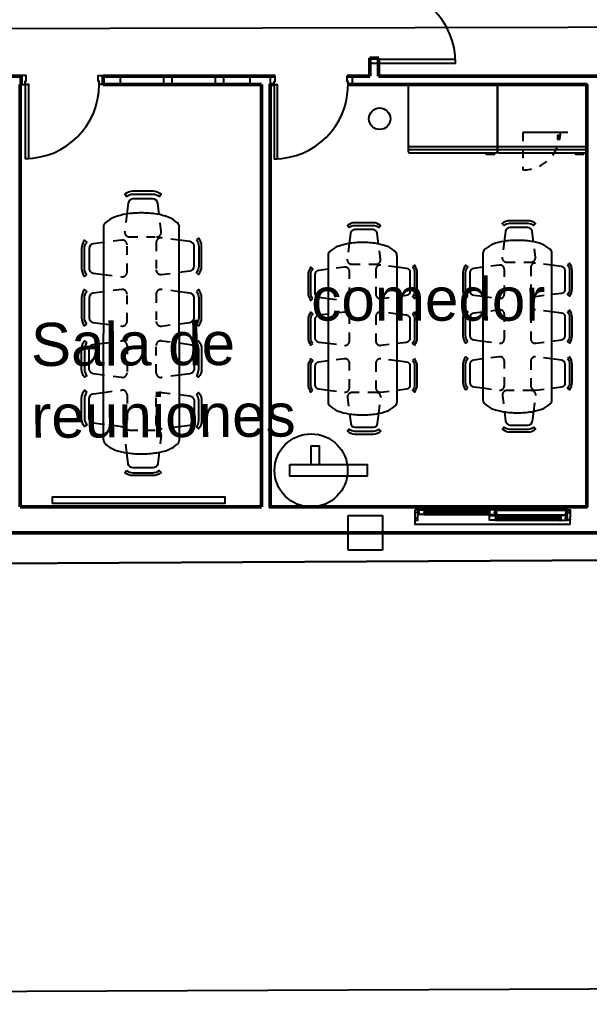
# Model space of a CAD drawing. Header units: millimetres. Extents: x 3051.7 to 3117.6, y 1576.4 to 1673.3.
# Drawn here: x 3083.13 to 3089.74, y 1576.41 to 1587.81 of the extents above; entities that cross this region are included whole.
import ezdxf

# ---------------------------------------------------------------- set-up
doc = ezdxf.new("R2010")
doc.units = ezdxf.units.MM
doc.linetypes.add('ACAD_ISO03W100', pattern=[30, 12, -18])
doc.linetypes.add('DASHED2', pattern=[0.375, 0.25, -0.125])
for name, color, linetype in [('1º piso muebles', 7, 'Continuous'), ('CONSTRUCCION', 6, 'Continuous'), ('Estructura', 9, 'Continuous'), ('Evacuacion 1er piso', 90, 'Continuous'), ('PARCELA', 7, 'Continuous')]:
    doc.layers.add(name, color=color, linetype=linetype)
doc.layers.add('1º piso paredes', color=50, linetype='Continuous', lineweight=50)
doc.layers.add('limites', color=200, linetype='Continuous', lineweight=30)
doc.styles.get("Standard").update_dxf_attribs({"font": 'arial.ttf'})

# ---------------------------------------------------------------- blocks, each defined once
blk = doc.blocks.new('mu09-1')
for p, q in [((-0.015, 0.072), (1.021, 0.072)), ((-0.015, 0.036), (1.021, 0.036))]:
    blk.add_line(p, q)
blk.add_lwpolyline([(1.006, 0.79), (0, 0.79, 0.414214), (-0.015, 0.775), (-0.015, 0.015, 0.414214), (0, 0), (1.006, 0, 0.414214), (1.021, 0.015), (1.021, 0.775, 0.414214)], format="xyb", close=True)
blk.add_lwpolyline([(0.895, 0), (0.981, 0), (0.981, -0.02), (0.895, -0.02)], close=True)
blk = doc.blocks.new('cl33-a')
at = {"linetype": 'ACAD_ISO03W100', "ltscale": 0.004}
blk.add_line((0.916, 1.542), (0.916, 1.107), dxfattribs=at)
for points in [[(1.437, 1.542), (0.916, 1.542)], [(1.352, 1.51), (1.352, 1.542)]]:
    blk.add_lwpolyline(points)
for points in [[(1.319, 1.492), (1.319, 1.466), (1.345, 1.466), (1.345, 1.492)], [(1.323, 1.492), (1.323, 1.51), (1.341, 1.51), (1.341, 1.492)]]:
    blk.add_lwpolyline(points, close=True)
blk.add_arc((0.916, 1.542), 0.435, 270, 0, dxfattribs=at)
blk = doc.blocks.new('Fenton Casing')
blk.add_lwpolyline([(1, 0), (33, 0), (34, 1), (34, 18), (30, 18), (30, 37), (34, 37), (34, 90), (24, 90), (24, 96), (34, 96), (34, 118), (33, 120), (1, 120), (0, 118), (0, 96), (10, 96), (10, 90), (0, 90), (0, 37), (4, 37), (4, 18), (0, 18), (0, 1)], close=True)
blk = doc.blocks.new('Fenton Door Jamb03')
blk.add_lwpolyline([(84, 1), (86, 9), (86, 10), (86, 11), (68, 11), (68, 52), (67, 54), (1, 54), (0, 52), (0, 47), (6, 47), (6, 44), (0, 44), (0, 30), (10, 30), (10, 24), (0, 24), (0, 10), (6, 10), (6, 7), (0, 7), (0, 1), (1, 0), (82, 0)], close=True)
blk = doc.blocks.new('Fenton Bead')
at = {"color": 7}
blk.add_lwpolyline([(2, 12, -0.341999), (0, 11), (0, 11), (0, 1), (1, 0), (18, 0), (18, 0), (15, 13, 0.339454), (13, 14), (4, 14, 0.341999)], format="xyb", close=True, dxfattribs=at)
blk = doc.blocks.new('Fenton Door Jamb02')
blk.add_lwpolyline([(0, 1), (1, 0), (82, 0), (84, 1), (86, 9), (86, 10), (86, 11), (68, 11), (68, 52), (67, 54), (1, 54), (0, 52), (0, 1)], close=True)
blk = doc.blocks.new('Fenton Door Jamb01')
blk.add_lwpolyline([(3, 21), (3, 19), (0, 19), (0, 10), (6, 10), (6, 7), (0, 7), (0, 1), (1, 0), (82, 0), (84, 1), (86, 9), (86, 10), (86, 11), (68, 11), (68, 52), (67, 54), (1, 54), (0, 52), (0, 47), (6, 47), (6, 44), (0, 44), (0, 35), (3, 35), (3, 33), (12, 33), (12, 21)], close=True)
blk = doc.blocks.new('Fenton Seal')
for p, q in [((0, 6), (-3, 6)), ((-3, 6), (-3, 0)), ((-3, 0), (0, 0)), ((8, 29), (0, 29)), ((0, 29), (0, 6)), ((0, 0), (0, -32)), ((15, -32), (11, 26)), ((0, -32), (15, -32))]:
    blk.add_line(p, q)
blk.add_arc((8, 26), 3, 4.2891, 90.0015)

msp = doc.modelspace()

# ---------------------------------------------------------------- linework, layer by layer
at = {"layer": '1º piso muebles'}
for p, q in [((3084.304, 1587.061), (3084.304, 1587.161)), ((3084.304, 1587.161), (3084.804, 1587.161)), ((3084.804, 1587.161), (3084.804, 1587.061)), ((3084.904, 1587.061), (3084.904, 1587.161)), ((3084.904, 1587.161), (3085.404, 1587.161)), ((3085.404, 1587.161), (3085.404, 1587.061)), ((3085.504, 1587.061), (3085.504, 1587.161)), ((3085.504, 1587.161), (3085.804, 1587.161)), ((3085.804, 1587.161), (3085.804, 1587.061)), ((3084.804, 1587.061), (3084.304, 1587.061)), ((3085.404, 1587.061), (3084.904, 1587.061)), ((3085.804, 1587.061), (3085.504, 1587.061)), ((3084.107, 1585.407), (3084.107, 1584.174)), ((3084.987, 1584.174), (3084.987, 1585.407)), ((3086.713, 1585.079), (3086.713, 1583.379)), ((3087.513, 1583.379), (3087.513, 1585.079)), ((3088.51, 1585.103), (3088.51, 1583.403)), ((3089.31, 1583.403), (3089.31, 1585.103)), ((3084.107, 1582.941), (3084.107, 1584.174)), ((3084.987, 1584.174), (3084.987, 1582.941)), ((3089.489, 1582.126), (3087.754, 1582.126)), ((3087.844, 1582.126), (3088.573, 1582.126)), ((3088.574, 1582.071), (3087.843, 1582.071)), ((3089.4, 1582.005), (3088.669, 1582.005)), ((3088.67, 1582.06), (3089.399, 1582.06))]:
    msp.add_line(p, q, dxfattribs=at)
at = {"layer": '1º piso muebles', "color": 9}
for p, q in [((3087.829, 1582.088), (3087.834, 1582.112)), ((3087.829, 1582.112), (3087.834, 1582.088)), ((3087.834, 1582.09), (3087.84, 1582.11)), ((3087.834, 1582.11), (3087.84, 1582.09)), ((3088.582, 1582.09), (3088.576, 1582.11)), ((3088.582, 1582.11), (3088.576, 1582.09)), ((3088.587, 1582.088), (3088.582, 1582.112)), ((3088.587, 1582.112), (3088.582, 1582.088)), ((3088.663, 1582.125), (3089.48, 1582.125)), ((3088.655, 1582.022), (3088.66, 1582.046)), ((3088.655, 1582.046), (3088.66, 1582.022)), ((3088.66, 1582.024), (3088.666, 1582.044)), ((3088.66, 1582.044), (3088.666, 1582.024)), ((3089.472, 1582.065), (3088.67, 1582.065)), ((3089.408, 1582.024), (3089.402, 1582.044)), ((3089.408, 1582.044), (3089.402, 1582.024)), ((3089.413, 1582.022), (3089.408, 1582.046)), ((3089.413, 1582.046), (3089.408, 1582.022))]:
    msp.add_line(p, q, dxfattribs=at)
at = {"layer": '1º piso muebles'}
for points in [[(3087.307, 1587.357), (3087.265, 1587.357), (3087.265, 1587.369), (3087.199, 1587.369), (3087.199, 1587.309), (3087.307, 1587.309), (3087.307, 1587.357)], [(3083.2, 1587.061), (3083.2, 1587.102), (3083.212, 1587.102), (3083.212, 1587.165), (3083.154, 1587.165), (3083.154, 1587.061), (3083.2, 1587.061)], [(3084.058, 1587.061), (3084.058, 1587.102), (3084.046, 1587.102), (3084.046, 1587.165), (3084.104, 1587.165), (3084.104, 1587.061), (3084.058, 1587.061)], [(3086.087, 1587.057), (3086.087, 1587.097), (3086.098, 1587.097), (3086.098, 1587.161), (3086.04, 1587.161), (3086.04, 1587.057), (3086.087, 1587.057)], [(3086.944, 1587.057), (3086.944, 1587.097), (3086.933, 1587.097), (3086.933, 1587.161), (3086.991, 1587.161), (3086.991, 1587.057), (3086.944, 1587.057)], [(3087.721, 1582.008), (3087.721, 1581.961), (3089.521, 1581.961), (3089.521, 1582.008)]]:
    msp.add_lwpolyline(points, dxfattribs=at)
for points in [[(3087.307, 1587.309), (3088.192, 1587.309), (3088.192, 1587.351), (3087.307, 1587.351)], [(3083.2, 1587.061), (3083.2, 1586.204), (3083.241, 1586.204), (3083.241, 1587.061)], [(3086.087, 1587.057), (3086.087, 1586.199), (3086.127, 1586.199), (3086.127, 1587.057)], [(3083.515, 1582.199), (3083.515, 1582.279), (3085.515, 1582.279), (3085.515, 1582.199)], [(3087.829, 1582.088), (3087.834, 1582.088), (3087.834, 1582.112), (3087.829, 1582.112)], [(3087.834, 1582.11), (3088.582, 1582.11), (3088.582, 1582.114), (3087.834, 1582.114)], [(3087.834, 1582.09), (3087.84, 1582.09), (3087.84, 1582.11), (3087.834, 1582.11)], [(3087.834, 1582.09), (3088.582, 1582.09), (3088.582, 1582.086), (3087.834, 1582.086)], [(3087.847, 1582.115), (3087.835, 1582.115), (3087.835, 1582.114), (3087.847, 1582.114)], [(3087.847, 1582.086), (3087.835, 1582.086), (3087.835, 1582.085), (3087.847, 1582.085)], [(3087.84, 1582.09), (3087.845, 1582.09), (3087.845, 1582.11), (3087.84, 1582.11)], [(3088.57, 1582.115), (3088.582, 1582.115), (3088.582, 1582.114), (3088.57, 1582.114)], [(3088.57, 1582.086), (3088.582, 1582.086), (3088.582, 1582.085), (3088.57, 1582.085)], [(3088.576, 1582.09), (3088.571, 1582.09), (3088.571, 1582.11), (3088.576, 1582.11)], [(3088.582, 1582.09), (3088.576, 1582.09), (3088.576, 1582.11), (3088.582, 1582.11)], [(3088.587, 1582.088), (3088.582, 1582.088), (3088.582, 1582.112), (3088.587, 1582.112)], [(3088.655, 1582.022), (3088.66, 1582.022), (3088.66, 1582.046), (3088.655, 1582.046)], [(3088.66, 1582.044), (3089.408, 1582.044), (3089.408, 1582.048), (3088.66, 1582.048)], [(3088.66, 1582.024), (3088.666, 1582.024), (3088.666, 1582.044), (3088.66, 1582.044)], [(3088.66, 1582.024), (3089.408, 1582.024), (3089.408, 1582.02), (3088.66, 1582.02)], [(3088.673, 1582.049), (3088.661, 1582.049), (3088.661, 1582.048), (3088.673, 1582.048)], [(3088.673, 1582.02), (3088.661, 1582.02), (3088.661, 1582.019), (3088.673, 1582.019)], [(3088.666, 1582.024), (3088.671, 1582.024), (3088.671, 1582.044), (3088.666, 1582.044)], [(3089.396, 1582.049), (3089.408, 1582.049), (3089.408, 1582.048), (3089.396, 1582.048)], [(3089.396, 1582.02), (3089.408, 1582.02), (3089.408, 1582.019), (3089.396, 1582.019)], [(3089.402, 1582.024), (3089.397, 1582.024), (3089.397, 1582.044), (3089.402, 1582.044)], [(3089.408, 1582.024), (3089.402, 1582.024), (3089.402, 1582.044), (3089.408, 1582.044)], [(3089.413, 1582.022), (3089.408, 1582.022), (3089.408, 1582.046), (3089.413, 1582.046)]]:
    msp.add_lwpolyline(points, close=True, dxfattribs=at)
for points in [[(3084.376, 1585.763, -0.182801), (3084.449, 1585.79), (3084.681, 1585.79, -0.182801), (3084.754, 1585.763), (3084.776, 1585.788, 0.182801), (3084.681, 1585.823), (3084.449, 1585.823, 0.182801), (3084.354, 1585.788)], [(3086.957, 1585.403, -0.182801), (3087.023, 1585.428), (3087.235, 1585.428, -0.182801), (3087.301, 1585.403), (3087.321, 1585.426, 0.182801), (3087.235, 1585.458), (3087.023, 1585.458, 0.182801), (3086.937, 1585.426)], [(3088.754, 1585.427, -0.182801), (3088.82, 1585.452), (3089.032, 1585.452, -0.182801), (3089.098, 1585.427), (3089.118, 1585.45, 0.182801), (3089.032, 1585.482), (3088.82, 1585.482, 0.182801), (3088.734, 1585.45)], [(3085.185, 1585.259, -0.182801), (3085.213, 1585.186), (3085.213, 1584.953, -0.182801), (3085.185, 1584.881), (3085.21, 1584.859, 0.182801), (3085.246, 1584.953), (3085.246, 1585.186, 0.182801), (3085.21, 1585.281)], [(3083.913, 1584.855, -0.182801), (3083.886, 1584.928), (3083.886, 1585.161, -0.182801), (3083.913, 1585.233), (3083.888, 1585.255, 0.182801), (3083.853, 1585.161), (3083.853, 1584.928, 0.182801), (3083.888, 1584.833)], [(3086.536, 1584.578, -0.182801), (3086.511, 1584.644), (3086.511, 1584.855, -0.182801), (3086.536, 1584.922), (3086.514, 1584.942, 0.182801), (3086.481, 1584.855), (3086.481, 1584.644, 0.182801), (3086.514, 1584.558)], [(3087.692, 1584.945, -0.182801), (3087.717, 1584.879), (3087.717, 1584.667, -0.182801), (3087.692, 1584.601), (3087.715, 1584.581, 0.182801), (3087.747, 1584.667), (3087.747, 1584.879, 0.182801), (3087.715, 1584.965)], [(3088.333, 1584.602, -0.182801), (3088.308, 1584.668), (3088.308, 1584.88, -0.182801), (3088.333, 1584.946), (3088.311, 1584.966, 0.182801), (3088.278, 1584.88), (3088.278, 1584.668, 0.182801), (3088.311, 1584.582)], [(3089.49, 1584.969, -0.182801), (3089.515, 1584.903), (3089.515, 1584.691, -0.182801), (3089.49, 1584.625), (3089.512, 1584.605, 0.182801), (3089.545, 1584.691), (3089.545, 1584.903, 0.182801), (3089.512, 1584.989)], [(3083.913, 1584.283, -0.182801), (3083.886, 1584.355), (3083.886, 1584.588, -0.182801), (3083.913, 1584.661), (3083.888, 1584.683, 0.182801), (3083.853, 1584.588), (3083.853, 1584.355, 0.182801), (3083.888, 1584.261)], [(3085.185, 1584.661, -0.182801), (3085.213, 1584.588), (3085.213, 1584.355, -0.182801), (3085.185, 1584.283), (3085.21, 1584.261, 0.182801), (3085.246, 1584.355), (3085.246, 1584.588, 0.182801), (3085.21, 1584.683)], [(3086.536, 1584.057, -0.182801), (3086.511, 1584.123), (3086.511, 1584.335, -0.182801), (3086.536, 1584.401), (3086.514, 1584.421, 0.182801), (3086.481, 1584.335), (3086.481, 1584.123, 0.182801), (3086.514, 1584.037)], [(3087.692, 1584.401, -0.182801), (3087.717, 1584.335), (3087.717, 1584.123, -0.182801), (3087.692, 1584.057), (3087.715, 1584.037, 0.182801), (3087.747, 1584.123), (3087.747, 1584.335, 0.182801), (3087.715, 1584.421)], [(3088.333, 1584.081, -0.182801), (3088.308, 1584.147), (3088.308, 1584.359, -0.182801), (3088.333, 1584.425), (3088.311, 1584.445, 0.182801), (3088.278, 1584.359), (3088.278, 1584.147, 0.182801), (3088.311, 1584.061)], [(3089.49, 1584.425, -0.182801), (3089.515, 1584.359), (3089.515, 1584.147, -0.182801), (3089.49, 1584.081), (3089.512, 1584.061, 0.182801), (3089.545, 1584.147), (3089.545, 1584.359, 0.182801), (3089.512, 1584.445)], [(3083.913, 1584.065, 0.182801), (3083.886, 1583.993), (3083.886, 1583.76, 0.182801), (3083.913, 1583.687), (3083.888, 1583.665, -0.182801), (3083.853, 1583.76), (3083.853, 1583.993, -0.182801), (3083.888, 1584.087)], [(3085.185, 1583.687, 0.182801), (3085.213, 1583.76), (3085.213, 1583.993, 0.182801), (3085.185, 1584.065), (3085.21, 1584.087, -0.182801), (3085.246, 1583.993), (3085.246, 1583.76, -0.182801), (3085.21, 1583.665)], [(3086.536, 1583.514, -0.182801), (3086.511, 1583.58), (3086.511, 1583.792, -0.182801), (3086.536, 1583.858), (3086.514, 1583.878, 0.182801), (3086.481, 1583.792), (3086.481, 1583.58, 0.182801), (3086.514, 1583.494)], [(3087.692, 1583.858, -0.182801), (3087.717, 1583.792), (3087.717, 1583.58, -0.182801), (3087.692, 1583.514), (3087.715, 1583.494, 0.182801), (3087.747, 1583.58), (3087.747, 1583.792, 0.182801), (3087.715, 1583.878)], [(3088.333, 1583.538, -0.182801), (3088.308, 1583.604), (3088.308, 1583.816, -0.182801), (3088.333, 1583.882), (3088.311, 1583.902, 0.182801), (3088.278, 1583.816), (3088.278, 1583.604, 0.182801), (3088.311, 1583.518)], [(3089.49, 1583.882, -0.182801), (3089.515, 1583.816), (3089.515, 1583.604, -0.182801), (3089.49, 1583.538), (3089.512, 1583.518, 0.182801), (3089.545, 1583.604), (3089.545, 1583.816, 0.182801), (3089.512, 1583.902)], [(3083.913, 1583.493, 0.182801), (3083.886, 1583.42), (3083.886, 1583.187, 0.182801), (3083.913, 1583.115), (3083.888, 1583.093, -0.182801), (3083.853, 1583.187), (3083.853, 1583.42, -0.182801), (3083.888, 1583.515)], [(3085.185, 1583.089, 0.182801), (3085.213, 1583.162), (3085.213, 1583.395, 0.182801), (3085.185, 1583.467), (3085.21, 1583.489, -0.182801), (3085.246, 1583.395), (3085.246, 1583.162, -0.182801), (3085.21, 1583.067)], [(3087.303, 1583.062, -0.182801), (3087.237, 1583.037), (3087.025, 1583.037, -0.182801), (3086.959, 1583.062), (3086.939, 1583.04, 0.182801), (3087.025, 1583.007), (3087.237, 1583.007, 0.182801), (3087.323, 1583.04)], [(3089.101, 1583.086, -0.182801), (3089.035, 1583.061), (3088.823, 1583.061, -0.182801), (3088.757, 1583.086), (3088.737, 1583.064, 0.182801), (3088.823, 1583.031), (3089.035, 1583.031, 0.182801), (3089.121, 1583.064)], [(3084.376, 1582.585, 0.182801), (3084.449, 1582.558), (3084.681, 1582.558, 0.182801), (3084.754, 1582.585), (3084.776, 1582.56, -0.182801), (3084.681, 1582.525), (3084.449, 1582.525, -0.182801), (3084.354, 1582.56)]]:
    msp.add_lwpolyline(points, format="xyb", close=True, dxfattribs=at)
for points in [[(3084.753, 1585.553), (3084.736, 1585.687, 0.378242), (3084.681, 1585.735), (3084.449, 1585.735, 0.378242), (3084.394, 1585.687), (3084.378, 1585.56, 0.451123)], [(3089.097, 1585.237), (3089.082, 1585.358, 0.378242), (3089.032, 1585.402), (3088.82, 1585.402, 0.378242), (3088.771, 1585.358), (3088.756, 1585.242, 0.451123)], [(3087.299, 1585.213), (3087.284, 1585.334, 0.378242), (3087.235, 1585.378), (3087.023, 1585.378, 0.378242), (3086.973, 1585.334), (3086.959, 1585.218, 0.451123)], [(3084.107, 1585.23), (3083.989, 1585.215, 0.378242), (3083.941, 1585.161), (3083.941, 1584.928, 0.378242), (3083.989, 1584.873), (3084.107, 1584.858, 0.451123)], [(3084.987, 1584.884), (3085.11, 1584.899, 0.378242), (3085.158, 1584.953), (3085.158, 1585.186, 0.378242), (3085.11, 1585.241), (3084.987, 1585.256, 0.451123)], [(3087.513, 1584.604), (3087.624, 1584.617, 0.378242), (3087.667, 1584.667), (3087.667, 1584.879, 0.378242), (3087.624, 1584.928), (3087.513, 1584.942, 0.451123)], [(3088.51, 1584.943), (3088.402, 1584.929, 0.378242), (3088.358, 1584.88), (3088.358, 1584.668, 0.378242), (3088.402, 1584.618), (3088.51, 1584.605, 0.451123)], [(3089.31, 1584.628), (3089.421, 1584.641, 0.378242), (3089.465, 1584.691), (3089.465, 1584.903, 0.378242), (3089.421, 1584.952), (3089.31, 1584.966, 0.451123)], [(3086.713, 1584.919), (3086.605, 1584.905, 0.378242), (3086.561, 1584.855), (3086.561, 1584.644, 0.378242), (3086.605, 1584.594), (3086.713, 1584.581, 0.451123)], [(3084.107, 1584.658), (3083.989, 1584.643, 0.378242), (3083.941, 1584.588), (3083.941, 1584.355, 0.378242), (3083.989, 1584.301), (3084.107, 1584.286, 0.451123)], [(3084.987, 1584.286), (3085.11, 1584.301, 0.378242), (3085.158, 1584.355), (3085.158, 1584.588, 0.378242), (3085.11, 1584.643), (3084.987, 1584.658, 0.451123)], [(3086.713, 1584.398), (3086.605, 1584.385, 0.378242), (3086.561, 1584.335), (3086.561, 1584.123, 0.378242), (3086.605, 1584.074), (3086.713, 1584.06, 0.451123)], [(3087.513, 1584.06), (3087.624, 1584.074, 0.378242), (3087.667, 1584.123), (3087.667, 1584.335, 0.378242), (3087.624, 1584.385), (3087.513, 1584.399, 0.451123)], [(3088.51, 1584.422), (3088.402, 1584.409, 0.378242), (3088.358, 1584.359), (3088.358, 1584.147, 0.378242), (3088.402, 1584.098), (3088.51, 1584.084, 0.451123)], [(3089.31, 1584.084), (3089.421, 1584.098, 0.378242), (3089.465, 1584.147), (3089.465, 1584.359, 0.378242), (3089.421, 1584.409), (3089.31, 1584.423, 0.451123)], [(3084.107, 1583.69), (3083.989, 1583.705, -0.378242), (3083.941, 1583.76), (3083.941, 1583.993, -0.378242), (3083.989, 1584.047), (3084.107, 1584.062, -0.451123)], [(3084.987, 1584.063), (3085.11, 1584.047, -0.378242), (3085.158, 1583.993), (3085.158, 1583.76, -0.378242), (3085.11, 1583.705), (3084.987, 1583.69, -0.451123)], [(3086.713, 1583.855), (3086.605, 1583.841, 0.378242), (3086.561, 1583.792), (3086.561, 1583.58, 0.378242), (3086.605, 1583.53), (3086.713, 1583.517, 0.451123)], [(3087.513, 1583.516), (3087.624, 1583.53, 0.378242), (3087.667, 1583.58), (3087.667, 1583.792, 0.378242), (3087.624, 1583.841), (3087.513, 1583.855, 0.451123)], [(3088.51, 1583.879), (3088.402, 1583.865, 0.378242), (3088.358, 1583.816), (3088.358, 1583.604, 0.378242), (3088.402, 1583.554), (3088.51, 1583.541, 0.451123)], [(3089.31, 1583.54), (3089.421, 1583.554, 0.378242), (3089.465, 1583.604), (3089.465, 1583.816, 0.378242), (3089.421, 1583.865), (3089.31, 1583.879, 0.451123)], [(3084.107, 1583.118), (3083.989, 1583.133, -0.378242), (3083.941, 1583.187), (3083.941, 1583.42, -0.378242), (3083.989, 1583.475), (3084.107, 1583.49, -0.451123)], [(3084.987, 1583.465), (3085.11, 1583.449, -0.378242), (3085.158, 1583.395), (3085.158, 1583.162, -0.378242), (3085.11, 1583.107), (3084.987, 1583.092, -0.451123)], [(3086.713, 1583.379, 0.211848), (3086.734, 1583.332, 0.094525), (3086.83, 1583.273, 0.051213), (3086.949, 1583.242, 0.038544), (3087.113, 1583.229, 0.038544), (3087.276, 1583.242, 0.051213), (3087.395, 1583.273, 0.094525), (3087.491, 1583.332, 0.211848), (3087.513, 1583.379)], [(3088.51, 1583.403, 0.211848), (3088.531, 1583.356, 0.094525), (3088.627, 1583.297, 0.051213), (3088.747, 1583.266, 0.038544), (3088.91, 1583.253, 0.038544), (3089.073, 1583.266, 0.051213), (3089.193, 1583.297, 0.094525), (3089.289, 1583.356, 0.211848), (3089.31, 1583.403)], [(3086.962, 1583.24), (3086.976, 1583.131, 0.378242), (3087.025, 1583.087), (3087.237, 1583.087, 0.378242), (3087.287, 1583.131), (3087.301, 1583.246, 0.451123)], [(3088.76, 1583.264), (3088.773, 1583.155, 0.378242), (3088.823, 1583.111), (3089.035, 1583.111, 0.378242), (3089.084, 1583.155), (3089.099, 1583.27, 0.451123)], [(3084.753, 1582.795), (3084.736, 1582.661, -0.378242), (3084.681, 1582.613), (3084.449, 1582.613, -0.378242), (3084.394, 1582.661), (3084.378, 1582.788, -0.451123)]]:
    msp.add_lwpolyline(points, format="xyb", dxfattribs=at)
at = {"layer": '1º piso muebles', "linetype": 'DASHED2', "ltscale": 0.2}
for points in [[(3084.378, 1585.56), (3084.353, 1585.357, 0.451123), (3084.407, 1585.295), (3084.723, 1585.295, 0.451123), (3084.777, 1585.357), (3084.753, 1585.553, 0.378242)], [(3084.987, 1585.256), (3084.78, 1585.282, 0.451123), (3084.718, 1585.228), (3084.718, 1584.912, 0.451123), (3084.78, 1584.858), (3084.987, 1584.884, 0.378242)], [(3084.107, 1584.858), (3084.319, 1584.832, 0.451123), (3084.381, 1584.886), (3084.381, 1585.202, 0.451123), (3084.319, 1585.256), (3084.107, 1585.23, 0.378242)], [(3086.959, 1585.218), (3086.936, 1585.034, 0.451123), (3086.985, 1584.978), (3087.272, 1584.978, 0.451123), (3087.322, 1585.034), (3087.299, 1585.213, 0.378242)], [(3088.756, 1585.242), (3088.733, 1585.058, 0.451123), (3088.783, 1585.002), (3089.069, 1585.002, 0.451123), (3089.119, 1585.058), (3089.097, 1585.237, 0.378242)], [(3086.713, 1584.581), (3086.905, 1584.557, 0.451123), (3086.961, 1584.606), (3086.961, 1584.893, 0.451123), (3086.905, 1584.943), (3086.713, 1584.919, 0.378242)], [(3087.513, 1584.942), (3087.324, 1584.966, 0.451123), (3087.267, 1584.916), (3087.267, 1584.63, 0.451123), (3087.324, 1584.58), (3087.513, 1584.604, 0.378242)], [(3088.51, 1584.605), (3088.702, 1584.581, 0.451123), (3088.758, 1584.63), (3088.758, 1584.917, 0.451123), (3088.702, 1584.967), (3088.51, 1584.943, 0.378242)], [(3089.31, 1584.966), (3089.121, 1584.99, 0.451123), (3089.065, 1584.94), (3089.065, 1584.654, 0.451123), (3089.121, 1584.604), (3089.31, 1584.628, 0.378242)], [(3084.107, 1584.286), (3084.319, 1584.26, 0.451123), (3084.381, 1584.314), (3084.381, 1584.63, 0.451123), (3084.319, 1584.684), (3084.107, 1584.658, 0.378242)], [(3084.987, 1584.658), (3084.78, 1584.684, 0.451123), (3084.718, 1584.63), (3084.718, 1584.314, 0.451123), (3084.78, 1584.26), (3084.987, 1584.286, 0.378242)], [(3086.713, 1584.06), (3086.905, 1584.036, 0.451123), (3086.961, 1584.086), (3086.961, 1584.373, 0.451123), (3086.905, 1584.422), (3086.713, 1584.398, 0.378242)], [(3087.513, 1584.399), (3087.324, 1584.422, 0.451123), (3087.267, 1584.373), (3087.267, 1584.086, 0.451123), (3087.324, 1584.036), (3087.513, 1584.06, 0.378242)], [(3088.51, 1584.084), (3088.702, 1584.06, 0.451123), (3088.758, 1584.11), (3088.758, 1584.397, 0.451123), (3088.702, 1584.446), (3088.51, 1584.422, 0.378242)], [(3089.31, 1584.423), (3089.121, 1584.446, 0.451123), (3089.065, 1584.397), (3089.065, 1584.11, 0.451123), (3089.121, 1584.06), (3089.31, 1584.084, 0.378242)], [(3084.107, 1584.062), (3084.319, 1584.088, -0.451123), (3084.381, 1584.034), (3084.381, 1583.718, -0.451123), (3084.319, 1583.664), (3084.107, 1583.69, -0.378242)], [(3084.987, 1583.69), (3084.78, 1583.664, -0.451123), (3084.718, 1583.718), (3084.718, 1584.034, -0.451123), (3084.78, 1584.088), (3084.987, 1584.063, -0.378242)], [(3086.713, 1583.517), (3086.905, 1583.493, 0.451123), (3086.961, 1583.542), (3086.961, 1583.829, 0.451123), (3086.905, 1583.879), (3086.713, 1583.855, 0.378242)], [(3087.513, 1583.855), (3087.324, 1583.879, 0.451123), (3087.267, 1583.829), (3087.267, 1583.542, 0.451123), (3087.324, 1583.493), (3087.513, 1583.516, 0.378242)], [(3088.51, 1583.541), (3088.702, 1583.517, 0.451123), (3088.758, 1583.566), (3088.758, 1583.853, 0.451123), (3088.702, 1583.903), (3088.51, 1583.879, 0.378242)], [(3089.31, 1583.879), (3089.121, 1583.903, 0.451123), (3089.065, 1583.853), (3089.065, 1583.566, 0.451123), (3089.121, 1583.517), (3089.31, 1583.54, 0.378242)], [(3084.107, 1583.49), (3084.319, 1583.516, -0.451123), (3084.381, 1583.462), (3084.381, 1583.146, -0.451123), (3084.319, 1583.092), (3084.107, 1583.118, -0.378242)], [(3084.987, 1583.092), (3084.78, 1583.066, -0.451123), (3084.718, 1583.121), (3084.718, 1583.436, -0.451123), (3084.78, 1583.49), (3084.987, 1583.465, -0.378242)], [(3087.301, 1583.246), (3087.324, 1583.431, 0.451123), (3087.275, 1583.487), (3086.988, 1583.487, 0.451123), (3086.938, 1583.431), (3086.962, 1583.24, 0.378242)], [(3089.099, 1583.27), (3089.122, 1583.455, 0.451123), (3089.072, 1583.511), (3088.785, 1583.511, 0.451123), (3088.736, 1583.455), (3088.76, 1583.264, 0.378242)], [(3084.378, 1582.788), (3084.353, 1582.991, -0.451123), (3084.407, 1583.053), (3084.723, 1583.053, -0.451123), (3084.777, 1582.991), (3084.753, 1582.795, -0.378242)]]:
    msp.add_lwpolyline(points, format="xyb", dxfattribs=at)
at = {"layer": '1º piso muebles'}
msp.add_circle((3087.311, 1586.665), 0.125, dxfattribs=at)
for centre, radius, start, end in [((3087.307, 1587.309), 0.885, 0, 90), ((3083.2, 1587.061), 0.857, 270, 0), ((3086.087, 1587.057), 0.857, 270, 0), ((3084.352, 1585.214), 0.33, 110.556, 132.1555), ((3084.47, 1584.901), 0.665, 98.8292, 110.556), ((3084.547, 1584.401), 1.171, 90, 98.8292), ((3084.547, 1584.401), 1.171, 81.1708, 90), ((3084.625, 1584.901), 0.665, 69.444, 81.1708), ((3084.742, 1585.214), 0.33, 47.8445, 69.444), ((3084.178, 1585.407), 0.0705, 132.1555, 180), ((3084.917, 1585.407), 0.0705, 0, 47.8445), ((3086.935, 1584.904), 0.3, 110.556, 132.1555), ((3087.042, 1584.619), 0.604, 98.8292, 110.556), ((3087.113, 1584.165), 1.065, 90, 98.8292), ((3087.113, 1584.165), 1.065, 81.1708, 90), ((3087.183, 1584.619), 0.604, 69.444, 81.1708), ((3087.29, 1584.904), 0.3, 47.8445, 69.444), ((3088.733, 1584.928), 0.3, 110.556, 132.1555), ((3088.839, 1584.644), 0.604, 98.8292, 110.556), ((3088.91, 1584.189), 1.065, 90, 98.8292), ((3088.91, 1584.189), 1.065, 81.1708, 90), ((3088.981, 1584.644), 0.604, 69.444, 81.1708), ((3089.087, 1584.928), 0.3, 47.8445, 69.444), ((3086.777, 1585.079), 0.0641, 132.1555, 180), ((3087.448, 1585.079), 0.0641, 0, 47.8445), ((3088.574, 1585.103), 0.0641, 132.1555, 180), ((3089.246, 1585.103), 0.0641, 0, 47.8445), ((3084.178, 1582.941), 0.0705, 180, 227.8445), ((3084.352, 1583.134), 0.33, 227.8445, 249.444), ((3084.742, 1583.134), 0.33, 290.556, 312.1555), ((3084.917, 1582.941), 0.0705, 312.1555, 360), ((3084.47, 1583.447), 0.665, 249.444, 261.1708), ((3084.547, 1583.947), 1.171, 261.1708, 270), ((3084.547, 1583.947), 1.171, 270, 278.8292), ((3084.625, 1583.447), 0.665, 278.8292, 290.556)]:
    msp.add_arc(centre, radius, start, end, dxfattribs=at)
at = {"layer": '1º piso paredes'}
for p, q in [((3087.199, 1587.369), (3087.302, 1587.369)), ((3087.199, 1587.161), (3087.199, 1587.367)), ((3087.298, 1587.367), (3087.298, 1587.161)), ((3083.154, 1587.161), (3082.05, 1587.161)), ((3083.154, 1587.061), (3083.154, 1587.165)), ((3084.104, 1587.161), (3084.104, 1587.061)), ((3086.098, 1587.161), (3084.104, 1587.161)), ((3087.199, 1587.161), (3086.933, 1587.161)), ((3088.458, 1587.161), (3087.298, 1587.161)), ((3088.458, 1587.161), (3089.871, 1587.161)), ((3083.14, 1587.061), (3083.14, 1582.161)), ((3083.14, 1587.061), (3083.154, 1587.061)), ((3084.104, 1587.061), (3085.94, 1587.061)), ((3085.94, 1587.061), (3085.94, 1582.161)), ((3083.14, 1582.161), (3085.94, 1582.161)), ((3081.045, 1581.861), (3101.94, 1581.861))]:
    msp.add_line(p, q, dxfattribs=at)
msp.add_lwpolyline([(3086.944, 1587.061), (3089.714, 1587.061), (3089.714, 1582.161), (3086.04, 1582.161), (3086.04, 1587.061), (3086.087, 1587.061)], dxfattribs=at)
at = {"layer": 'CONSTRUCCION'}
msp.add_lwpolyline([(3116.797, 1576.676), (3052.429, 1576.412), (3052.428, 1576.514), (3052.428, 1576.555), (3052.427, 1576.667), (3051.705, 1658.709), (3051.697, 1659.643), (3051.694, 1660.041), (3051.682, 1661.337), (3117.592, 1659.887), (3116.784, 1576.929), (3116.796, 1576.778), (3116.797, 1576.676)], dxfattribs=at)
at = {"layer": 'Estructura'}
for p, q in [((3086.945, 1581.861), (3086.945, 1582.061)), ((3086.945, 1582.061), (3087.345, 1582.061)), ((3087.345, 1582.061), (3087.345, 1581.661)), ((3086.945, 1581.661), (3086.945, 1581.861)), ((3087.345, 1581.661), (3086.945, 1581.661))]:
    msp.add_line(p, q, dxfattribs=at)
msp.add_lwpolyline([(3076.545, 1581.861), (3113.645, 1581.861), (3113.645, 1605.861), (3076.545, 1605.861)], close=True, dxfattribs=at)
at = {"layer": 'Evacuacion 1er piso'}
msp.add_lwpolyline([(3076.845, 1585.728), (3078.859, 1585.728), (3078.859, 1587.706), (3105.449, 1587.762)], dxfattribs=at)
for points in [[(3086.511, 1582.653), (3086.614, 1582.653), (3086.614, 1582.866), (3086.511, 1582.866)], [(3086.269, 1582.653), (3087.167, 1582.653), (3087.167, 1582.517), (3086.269, 1582.517)]]:
    msp.add_lwpolyline(points, close=True, dxfattribs=at)
msp.add_circle((3086.516, 1582.585), 0.424, dxfattribs=at)
at = {"layer": 'limites'}
msp.add_line((3116.845, 1581.676), (3052.386, 1581.352), dxfattribs=at)
at = {"layer": 'PARCELA'}
msp.add_lwpolyline([(3116.797, 1576.676), (3052.429, 1576.412), (3052.428, 1576.514), (3052.428, 1576.555), (3052.427, 1576.667), (3051.705, 1658.709), (3051.697, 1659.643), (3051.694, 1660.041), (3051.682, 1661.337), (3117.592, 1659.887), (3116.784, 1576.929), (3116.796, 1576.778), (3116.797, 1576.676)], dxfattribs=at)

# ---------------------------------------------------------------- block references
at = {"layer": '1º piso muebles'}
for name, p in [('mu09-1', (3087.657, 1586.271)), ('mu09-1', (3088.693, 1586.271)), ('cl33-a', (3088.057, 1584.964))]:
    msp.add_blockref(name, p, dxfattribs=at)
at = {"layer": '1º piso muebles', "yscale": 0.001000000023175567, "zscale": 0.001000000023175567}
for name, p, xscale in [('Fenton Casing', (3087.721, 1582.006), 0.001000000023175567), ('Fenton Seal', (3088.655, 1582.096), 0.001000000023175567), ('Fenton Seal', (3089.487, 1582.096), -0.001000000023175567), ('Fenton Casing', (3089.521, 1582.006), -0.001000000023175567)]:
    msp.add_blockref(name, p, dxfattribs=dict(at, xscale=xscale))
at = {"layer": '1º piso muebles', "yscale": 0.001000000023175567, "zscale": 0.001000000023175567, "rotation": 180}
for name, p, xscale in [('Fenton Door Jamb03', (3087.761, 1582.126), -0.001000000023175567), ('Fenton Bead', (3087.829, 1582.085), -0.001000000023175567), ('Fenton Door Jamb03', (3088.655, 1582.126), 0.001000000023175567), ('Fenton Bead', (3088.587, 1582.085), 0.001000000023175567), ('Fenton Door Jamb02', (3088.587, 1582.06), -0.001000000023175567), ('Fenton Bead', (3088.655, 1582.019), -0.001000000023175567), ('Fenton Door Jamb01', (3089.481, 1582.06), 0.001000000023175567), ('Fenton Bead', (3089.413, 1582.019), 0.001000000023175567)]:
    msp.add_blockref(name, p, dxfattribs=dict(at, xscale=xscale))

# ---------------------------------------------------------------- texts
at = {"layer": '1º piso paredes', "insert": (3086.517, 1584.822), "char_height": 0.5, "attachment_point": 1}
msp.add_mtext_dynamic_manual_height_columns('comedor', width=3.47883, gutter_width=12.5, heights=[0], dxfattribs=at)
at = {"layer": '1º piso paredes', "insert": (3083.264, 1584.296), "char_height": 0.5, "attachment_point": 1, "rotation": 0.2885}
msp.add_mtext_dynamic_manual_height_columns('Sala de\\Preuniones', width=3.47883, gutter_width=12.5, heights=[0], dxfattribs=at)

doc.saveas('drawing.dxf')
